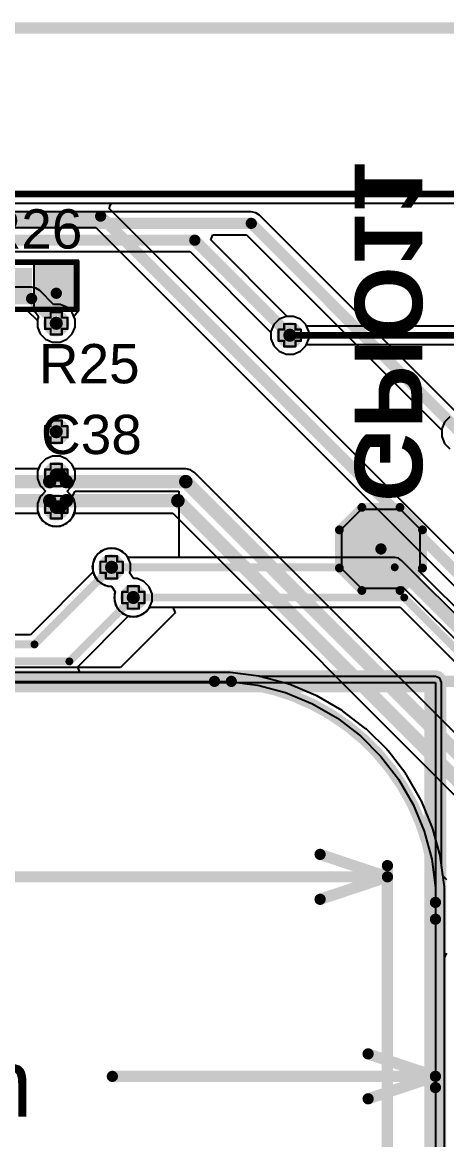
# Model space of a CAD drawing. Header units: inches. Extents: x -25 to 271, y -41 to 15.
# Drawn here: x 46.8 to 56.4, y -14.38 to 10.9 of the extents above; entities that cross this region are included whole.
import ezdxf

# ---------------------------------------------------------------- set-up
doc = ezdxf.new("R2010")
doc.units = ezdxf.units.IN
for name, color, linetype in [('Board_outline', 216, 'Continuous'), ('Bottom Layer', 5, 'Continuous'), ('Bottom Overlay', 54, 'Continuous'), ('Bottom Paste', 16, 'Continuous'), ('Bottom Solder', 6, 'Continuous'), ('Dimensions', 6, 'Continuous'), ('Drill Drawing', 1, 'Continuous'), ('Multi-Layer', 9, 'Continuous'), ('Top Glue Points', 56, 'Continuous'), ('Top Layer', 1, 'Continuous'), ('Top Overlay', 2, 'Continuous'), ('Top Paste', 8, 'Continuous'), ('Top Solder', 216, 'Continuous'), ('Via Holes', 16, 'Continuous')]:
    doc.layers.add(name, color=color, linetype=linetype)
doc.styles.add('Arial', font='', dxfattribs={"height": 0.2})
doc.styles.add('Arial_Bold', font='', dxfattribs={"height": 0.2})
doc.styles.get('Arial').set_extended_font_data('Arial')
doc.styles.get('Arial_Bold').set_extended_font_data('Arial', bold=True)

# ---------------------------------------------------------------- blocks, each defined once
blk = doc.blocks.new('RES_0603_123')
at = {"layer": 'Top Layer'}
for points in [[(-0.381, 0.4445), (-0.381, -0.4445), (-1.143, -0.4445), (-1.143, 0.4445)], [(1.143, 0.4445), (1.143, -0.4445), (0.381, -0.4445), (0.381, 0.4445)]]:
    blk.add_hatch(color=1, dxfattribs=at).paths.add_polyline_path(points)
at = {"layer": 'Top Paste'}
for points in [[(-0.381, 0.4445), (-0.381, -0.4445), (-1.143, -0.4445), (-1.143, 0.4445)], [(1.143, 0.4445), (1.143, -0.4445), (0.381, -0.4445), (0.381, 0.4445)]]:
    blk.add_hatch(color=8, dxfattribs=at).paths.add_polyline_path(points)
at = {"layer": 'Top Solder'}
for points in [[(-0.2794, 0.5461), (-0.2794, -0.5461), (-1.2446, -0.5461), (-1.2446, 0.5461)], [(1.2446, 0.5461), (1.2446, -0.5461), (0.2794, -0.5461), (0.2794, 0.5461)]]:
    blk.add_hatch(color=216, dxfattribs=at).paths.add_polyline_path(points)
at = {"layer": 'Top Overlay', "const_width": 0.127}
for points in [[(-1.2192, 0.5334), (-1.2192, -0.5334)], [(1.2192, 0.5334), (-1.2192, 0.5334)], [(1.2192, 0.5334), (1.2192, -0.5334)], [(1.2192, -0.5334), (-1.2192, -0.5334)]]:
    blk.add_lwpolyline(points, dxfattribs=at)
at = {"layer": 'Top Overlay', "const_width": 0.0635}
for points in [[(-1.25095, 0.5334, 1), (-1.18745, 0.5334, 1)], [(-1.25095, 0.5334, 1), (-1.18745, 0.5334, 1)], [(1.18745, 0.5334, 1), (1.25095, 0.5334, 1)], [(1.18745, 0.5334, 1), (1.25095, 0.5334, 1)], [(-1.25095, -0.5334, 1), (-1.18745, -0.5334, 1)], [(-1.25095, -0.5334, 1), (-1.18745, -0.5334, 1)], [(1.18745, -0.5334, 1), (1.25095, -0.5334, 1)], [(1.18745, -0.5334, 1), (1.25095, -0.5334, 1)]]:
    blk.add_lwpolyline(points, format="xyb", close=True, dxfattribs=at)
blk = doc.blocks.new('TEST_POINT_B_134')
at = {"layer": 'Bottom Layer'}
blk.add_hatch(color=5, dxfattribs=at).paths.add_polyline_path([(0.381, 0.762), (-0.381, 0.762), (-0.762, 0.381), (-0.762, -0.381), (-0.381, -0.762), (0.381, -0.762), (0.762, -0.381), (0.762, 0.381)])
at = {"layer": 'Bottom Paste'}
blk.add_hatch(color=16, dxfattribs=at).paths.add_polyline_path([(0.381, 0.762), (-0.381, 0.762), (-0.762, 0.381), (-0.762, -0.381), (-0.381, -0.762), (0.381, -0.762), (0.762, -0.381), (0.762, 0.381)])
at = {"layer": 'Bottom Solder'}
blk.add_hatch(color=6, dxfattribs=at).paths.add_polyline_path([(0.432, 0.864), (-0.432, 0.864), (-0.864, 0.432), (-0.864, -0.432), (-0.432, -0.864), (0.432, -0.864), (0.864, -0.432), (0.864, 0.432)])
at = {"layer": 'Bottom Overlay', "const_width": 0.2}
for points in [[(-0.432, 0.94), (-0.94, 0.432)], [(0.432, 0.94), (-0.432, 0.94)], [(0.94, 0.432), (0.432, 0.94)], [(-0.94, 0.432), (-0.94, -0.432)], [(0.94, 0.432), (0.94, -0.432)], [(-0.432, -0.94), (-0.94, -0.432)], [(0.94, -0.432), (0.432, -0.94)], [(0.432, -0.94), (-0.432, -0.94)]]:
    blk.add_lwpolyline(points, dxfattribs=at)
at = {"layer": 'Bottom Overlay', "const_width": 0.1}
for points in [[(-0.482, 0.94, 1), (-0.382, 0.94, 1)], [(-0.482, 0.94, 1), (-0.382, 0.94, 1)], [(0.382, 0.94, 1), (0.482, 0.94, 1)], [(0.382, 0.94, 1), (0.482, 0.94, 1)], [(-0.99, 0.432, 1), (-0.89, 0.432, 1)], [(-0.99, 0.432, 1), (-0.89, 0.432, 1)], [(0.89, 0.432, 1), (0.99, 0.432, 1)], [(0.89, 0.432, 1), (0.99, 0.432, 1)], [(-0.99, -0.432, 1), (-0.89, -0.432, 1)], [(-0.99, -0.432, 1), (-0.89, -0.432, 1)], [(0.89, -0.432, 1), (0.99, -0.432, 1)], [(0.89, -0.432, 1), (0.99, -0.432, 1)], [(-0.482, -0.94, 1), (-0.382, -0.94, 1)], [(-0.482, -0.94, 1), (-0.382, -0.94, 1)], [(0.382, -0.94, 1), (0.482, -0.94, 1)], [(0.382, -0.94, 1), (0.482, -0.94, 1)]]:
    blk.add_lwpolyline(points, format="xyb", close=True, dxfattribs=at)

msp = doc.modelspace()

# ---------------------------------------------------------------- hatches: boundary and pattern name
at = {"layer": 'Bottom Layer'}
h = msp.add_hatch(color=5, dxfattribs=at)
edge = h.paths.add_edge_path()
edge.add_arc((47.569, 4.089), 0.3, 0, 360)
h = msp.add_hatch(color=5, dxfattribs=at)
edge = h.paths.add_edge_path()
edge.add_arc((52.853, 3.819), 0.3, 0, 360)
h = msp.add_hatch(color=5, dxfattribs=at)
edge = h.paths.add_edge_path()
edge.add_arc((47.569, 1.636), 0.3, 0, 360)
h = msp.add_hatch(color=5, dxfattribs=at)
edge = h.paths.add_edge_path()
edge.add_arc((47.569, 0.656), 0.3, 0, 360)
h = msp.add_hatch(color=5, dxfattribs=at)
edge = h.paths.add_edge_path()
edge.add_arc((47.569, -0.071), 0.3, 0, 360)
h = msp.add_hatch(color=5, dxfattribs=at)
edge = h.paths.add_edge_path()
edge.add_arc((48.82, -1.431), 0.3, 0, 360)
h = msp.add_hatch(color=5, dxfattribs=at)
edge = h.paths.add_edge_path()
edge.add_arc((49.312, -2.113), 0.3, 0, 360)
at = {"layer": 'Top Glue Points'}
msp.add_hatch(color=56, dxfattribs=at).paths.add_polyline_path([(46.621, 5.341), (46.621, 4.541), (47.021, 4.541), (47.021, 5.341)])
at = {"layer": 'Top Layer'}
h = msp.add_hatch(color=1, dxfattribs=at)
edge = h.paths.add_edge_path()
edge.add_arc((47.569, 4.089), 0.3, 0, 360)
h = msp.add_hatch(color=1, dxfattribs=at)
edge = h.paths.add_edge_path()
edge.add_arc((52.853, 3.819), 0.3, 0, 360)
h = msp.add_hatch(color=1, dxfattribs=at)
edge = h.paths.add_edge_path()
edge.add_arc((47.569, 1.636), 0.3, 0, 360)
h = msp.add_hatch(color=1, dxfattribs=at)
edge = h.paths.add_edge_path()
edge.add_arc((47.569, 0.656), 0.3, 0, 360)
h = msp.add_hatch(color=1, dxfattribs=at)
edge = h.paths.add_edge_path()
edge.add_arc((47.569, -0.071), 0.3, 0, 360)
h = msp.add_hatch(color=1, dxfattribs=at)
edge = h.paths.add_edge_path()
edge.add_arc((48.82, -1.431), 0.3, 0, 360)
h = msp.add_hatch(color=1, dxfattribs=at)
edge = h.paths.add_edge_path()
edge.add_arc((49.312, -2.113), 0.3, 0, 360)
at = {"layer": 'Via Holes'}
h = msp.add_hatch(color=7, dxfattribs=at)
edge = h.paths.add_edge_path()
edge.add_arc((47.569, 4.089), 0.15, 0, 360)
h = msp.add_hatch(color=7, dxfattribs=at)
edge = h.paths.add_edge_path()
edge.add_arc((52.853, 3.819), 0.15, 0, 360)
h = msp.add_hatch(color=7, dxfattribs=at)
edge = h.paths.add_edge_path()
edge.add_arc((47.569, 1.636), 0.15, 0, 360)
h = msp.add_hatch(color=7, dxfattribs=at)
edge = h.paths.add_edge_path()
edge.add_arc((47.569, 0.656), 0.15, 0, 360)
h = msp.add_hatch(color=7, dxfattribs=at)
edge = h.paths.add_edge_path()
edge.add_arc((47.569, -0.071), 0.15, 0, 360)
h = msp.add_hatch(color=7, dxfattribs=at)
edge = h.paths.add_edge_path()
edge.add_arc((48.82, -1.431), 0.15, 0, 360)
h = msp.add_hatch(color=7, dxfattribs=at)
edge = h.paths.add_edge_path()
edge.add_arc((49.312, -2.113), 0.15, 0, 360)

# ---------------------------------------------------------------- linework, layer by layer
at = {"layer": 'Board_outline'}
for points, const_width in [([(-16.519, 7.011), (73.481, 7.011)], 0.152), ([(38.148, -4.011), (51.148, -4.011)], 0.254), ([(56.148, -22.019), (56.148, -9.011)], 0.254)]:
    msp.add_lwpolyline(points, dxfattribs=dict(at, const_width=const_width))
at = {"layer": 'Board_outline', "const_width": 0.127}
for points in [[(51.085, -4.011, 1), (51.212, -4.011, 1)], [(51.085, -4.011, 1), (51.212, -4.011, 1)], [(56.085, -9.011, 1), (56.212, -9.011, 1)], [(56.085, -9.011, 1), (56.212, -9.011, 1)]]:
    msp.add_lwpolyline(points, format="xyb", close=True, dxfattribs=at)
at = {"layer": 'Board_outline', "const_width": 0.254}
msp.add_lwpolyline([(51.148, -4.011, -0.414214), (56.148, -9.011)], format="xyb", dxfattribs=at)
at = {"layer": 'Bottom Layer'}
for p, q in [((14.393, 6.808), (73.481, 6.808)), ((51.982, 6.609), (28.217, 6.609)), ((52.081, 6.589), (51.982, 6.609)), ((52.165, 6.533), (52.081, 6.589)), ((56.657, 2.04), (52.165, 6.533)), ((51.064, 5.974), (51.112, 6.091)), ((51.112, 6.091), (51.874, 6.091)), ((51.874, 6.091), (56.291, 1.674)), ((52.792, 4.246), (51.064, 5.974)), ((28.947, 5.71), (50.595, 5.71)), ((50.595, 5.71), (52.426, 3.879)), ((47.011, 4.907), (43.256, 4.907)), ((47.11, 4.887), (47.011, 4.907)), ((47.194, 4.831), (47.11, 4.887)), ((47.508, 4.516), (47.194, 4.831)), ((44.228, 4.389), (46.904, 4.389)), ((46.904, 4.389), (47.142, 4.15)), ((47.654, 4.516), (47.508, 4.516)), ((47.811, 4.451), (47.654, 4.516)), ((47.931, 4.331), (47.811, 4.451)), ((47.996, 4.174), (47.931, 4.331)), ((47.142, 4.15), (47.142, 4.004)), ((47.996, 4.004), (47.996, 4.174)), ((52.938, 4.246), (52.792, 4.246)), ((53.094, 4.181), (52.938, 4.246)), ((53.215, 4.061), (53.094, 4.181)), ((53.28, 3.904), (53.215, 4.061)), ((47.142, 4.004), (47.207, 3.848)), ((47.207, 3.848), (47.327, 3.727)), ((47.811, 3.727), (47.931, 3.848)), ((47.931, 3.848), (47.996, 4.004)), ((52.426, 3.879), (52.426, 3.734)), ((53.28, 3.734), (53.28, 3.904)), ((47.327, 3.727), (47.484, 3.662)), ((47.484, 3.662), (47.654, 3.662)), ((47.654, 3.662), (47.811, 3.727)), ((52.426, 3.734), (52.491, 3.577)), ((52.491, 3.577), (52.611, 3.457)), ((53.094, 3.457), (53.215, 3.577)), ((53.215, 3.577), (53.28, 3.734)), ((52.611, 3.457), (52.768, 3.392)), ((52.768, 3.392), (52.938, 3.392)), ((52.938, 3.392), (53.094, 3.457)), ((56.291, 1.674), (56.291, 1.529)), ((56.291, 1.529), (56.356, 1.372)), ((56.356, 1.372), (56.476, 1.251)), ((47.327, 1.018), (47.207, 0.897)), ((47.484, 1.083), (47.327, 1.018)), ((47.654, 1.083), (47.484, 1.083)), ((47.811, 1.018), (47.654, 1.083)), ((47.931, 0.897), (47.811, 1.018)), ((47.207, 0.897), (47.142, 0.741)), ((47.974, 0.793), (47.931, 0.897)), ((50.499, 0.793), (47.974, 0.793)), ((50.608, 0.771), (50.499, 0.793)), ((50.499, 0.793), (50.499, 0.793)), ((50.701, 0.709), (50.608, 0.771)), ((47.142, 0.741), (47.142, 0.571)), ((47.142, 0.571), (47.207, 0.414)), ((59.279, -7.869), (50.701, 0.709)), ((47.207, 0.414), (47.246, 0.375)), ((47.246, 0.375), (47.326, 0.292)), ((47.326, 0.292), (47.246, 0.209)), ((47.207, 0.17), (47.142, 0.014)), ((47.142, 0.014), (47.142, -0.156)), ((47.246, 0.209), (47.207, 0.17)), ((47.142, -0.156), (47.207, -0.313)), ((47.931, -0.313), (47.974, -0.209)), ((47.974, -0.209), (50.203, -0.209)), ((50.203, -0.209), (58.78, -8.787)), ((54.471, -0.127), (54.026, -0.571)), ((55.36, -0.127), (54.471, -0.127)), ((55.804, -0.571), (55.36, -0.127)), ((47.207, -0.313), (47.327, -0.433)), ((47.327, -0.433), (47.484, -0.498)), ((47.484, -0.498), (47.654, -0.498)), ((47.654, -0.498), (47.811, -0.433)), ((47.811, -0.433), (47.931, -0.313)), ((54.026, -0.571), (54.026, -1.46)), ((55.804, -1.46), (55.804, -0.571)), ((48.735, -1.004), (48.578, -1.069)), ((48.905, -1.004), (48.735, -1.004)), ((49.062, -1.069), (48.905, -1.004)), ((48.458, -1.189), (48.393, -1.346)), ((48.578, -1.069), (48.458, -1.189)), ((49.182, -1.189), (49.062, -1.069)), ((49.247, -1.346), (49.182, -1.189)), ((48.393, -1.346), (48.393, -1.516)), ((48.393, -1.516), (48.402, -1.537)), ((49.229, -1.559), (49.247, -1.516)), ((49.247, -1.516), (49.247, -1.346)), ((54.026, -1.46), (54.471, -1.905)), ((55.765, -1.5), (55.804, -1.46)), ((58.629, -4.364), (55.765, -1.5)), ((48.402, -1.537), (46.984, -2.955)), ((49.313, -1.686), (49.229, -1.559)), ((49.396, -1.686), (49.313, -1.686)), ((49.553, -1.751), (49.396, -1.686)), ((49.674, -1.872), (49.553, -1.751)), ((49.739, -2.028), (49.674, -1.872)), ((54.471, -1.905), (55.36, -1.905)), ((55.36, -1.905), (55.399, -1.866)), ((55.399, -1.866), (58.339, -4.806)), ((49.674, -2.355), (49.739, -2.198)), ((49.739, -2.198), (49.739, -2.028)), ((49.396, -2.54), (49.553, -2.475)), ((49.553, -2.475), (49.674, -2.355)), ((48.056, -3.68), (49.205, -2.531)), ((49.205, -2.531), (49.227, -2.54)), ((49.227, -2.54), (49.396, -2.54)), ((46.984, -2.955), (43.611, -2.955)), ((48.105, -3.807), (48.056, -3.68)), ((51.476, -3.807), (48.105, -3.807)), ((51.489, -3.81), (51.476, -3.807)), ((51.502, -3.809), (51.489, -3.81)), ((52.152, -3.895), (51.502, -3.809)), ((52.165, -3.899), (52.152, -3.895)), ((52.178, -3.9), (52.165, -3.899)), ((52.812, -4.07), (52.178, -3.9)), ((52.824, -4.075), (52.812, -4.07)), ((52.837, -4.078), (52.824, -4.075)), ((53.442, -4.329), (52.837, -4.078)), ((53.454, -4.336), (53.442, -4.329)), ((53.466, -4.341), (53.454, -4.336)), ((54.034, -4.668), (53.466, -4.341)), ((54.044, -4.677), (54.034, -4.668)), ((54.056, -4.683), (54.044, -4.677)), ((54.576, -5.082), (54.056, -4.683)), ((54.585, -5.092), (54.576, -5.082)), ((54.596, -5.1), (54.585, -5.092)), ((55.06, -5.563), (54.596, -5.1)), ((55.067, -5.574), (55.06, -5.563)), ((55.077, -5.583), (55.067, -5.574)), ((55.476, -6.103), (55.077, -5.583)), ((55.482, -6.115), (55.476, -6.103)), ((55.491, -6.126), (55.482, -6.115)), ((55.819, -6.693), (55.491, -6.126)), ((55.823, -6.706), (55.819, -6.693)), ((55.831, -6.717), (55.823, -6.706)), ((56.081, -7.323), (55.831, -6.717)), ((56.084, -7.336), (56.081, -7.323)), ((56.09, -7.348), (56.084, -7.336)), ((56.26, -7.981), (56.09, -7.348)), ((56.26, -7.994), (56.26, -7.981)), ((56.265, -8.007), (56.26, -7.994)), ((56.35, -8.657), (56.265, -8.007)), ((56.349, -8.67), (56.35, -8.657)), ((56.352, -8.684), (56.349, -8.67)), ((56.352, -9.011), (56.352, -8.684)), ((56.352, -22.019), (56.352, -9.011))]:
    msp.add_line(p, q, dxfattribs=at)
for points, const_width in [([(28.217, 6.35), (51.982, 6.35)], 0.254), ([(51.982, 6.35), (56.718, 1.613)], 0.254), ([(28.839, 5.969), (50.702, 5.969)], 0.254), ([(50.702, 5.969), (52.853, 3.819)], 0.254), ([(43.256, 4.648), (47.011, 4.648)], 0.254), ([(47.011, 4.648), (47.569, 4.089)], 0.254), ([(47.569, 0.656), (47.649, 0.656)], 0.305), ([(47.649, 0.656), (47.797, 0.508)], 0.305), ([(47.797, 0.508), (50.499, 0.508)], 0.305), ([(50.499, 0.508), (59.161, -8.153)], 0.305), ([(47.569, -0.071), (47.649, -0.071)], 0.305), ([(47.649, -0.071), (47.797, 0.076)], 0.305), ([(47.797, 0.076), (50.321, 0.076)], 0.305), ([(50.321, 0.076), (58.982, -8.585)], 0.305), ([(54.915, -1.016), (58.522, -4.623)], 0.254), ([(47.075, -3.175), (48.82, -1.431)], 0.178), ([(47.865, -3.56), (49.312, -2.113)], 0.178), ([(31.886, -3.175), (47.075, -3.175)], 0.178), ([(32.449, -3.56), (47.865, -3.56)], 0.178)]:
    msp.add_lwpolyline(points, dxfattribs=dict(at, const_width=const_width))
for points, const_width in [([(51.918, 6.35, 1), (52.045, 6.35, 1)], 0.127), ([(51.918, 6.35, 1), (52.045, 6.35, 1)], 0.127), ([(50.639, 5.969, 1), (50.766, 5.969, 1)], 0.127), ([(50.639, 5.969, 1), (50.766, 5.969, 1)], 0.127), ([(46.947, 4.648, 1), (47.074, 4.648, 1)], 0.127), ([(46.947, 4.648, 1), (47.074, 4.648, 1)], 0.127), ([(47.506, 4.089, 1), (47.633, 4.089, 1)], 0.127), ([(52.789, 3.819, 1), (52.916, 3.819, 1)], 0.127), ([(47.493, 0.656, 1), (47.645, 0.656, 1)], 0.152), ([(47.573, 0.656, 1), (47.725, 0.656, 1)], 0.152), ([(47.573, 0.656, 1), (47.725, 0.656, 1)], 0.152), ([(47.72, 0.508, 1), (47.873, 0.508, 1)], 0.152), ([(47.72, 0.508, 1), (47.873, 0.508, 1)], 0.152), ([(50.423, 0.508, 1), (50.576, 0.508, 1)], 0.152), ([(50.423, 0.508, 1), (50.576, 0.508, 1)], 0.152), ([(47.493, -0.071, 1), (47.645, -0.071, 1)], 0.152), ([(47.573, -0.071, 1), (47.725, -0.071, 1)], 0.152), ([(47.573, -0.071, 1), (47.725, -0.071, 1)], 0.152), ([(47.72, 0.076, 1), (47.873, 0.076, 1)], 0.152), ([(47.72, 0.076, 1), (47.873, 0.076, 1)], 0.152), ([(50.244, 0.076, 1), (50.397, 0.076, 1)], 0.152), ([(50.244, 0.076, 1), (50.397, 0.076, 1)], 0.152), ([(54.852, -1.016, 1), (54.979, -1.016, 1)], 0.127), ([(48.775, -1.431, 1), (48.864, -1.431, 1)], 0.0889), ([(49.267, -2.113, 1), (49.356, -2.113, 1)], 0.0889), ([(47.031, -3.175, 1), (47.12, -3.175, 1)], 0.0889), ([(47.031, -3.175, 1), (47.12, -3.175, 1)], 0.0889), ([(47.821, -3.56, 1), (47.91, -3.56, 1)], 0.0889), ([(47.821, -3.56, 1), (47.91, -3.56, 1)], 0.0889)]:
    msp.add_lwpolyline(points, format="xyb", close=True, dxfattribs=dict(at, const_width=const_width))
at = {"layer": 'Dimensions'}
for points, const_width in [([(35.337, 10.77), (74.92, 10.77)], 0.254), ([(33.148, -4.011), (56.148, -4.011)], 0.5), ([(56.148, -26.989), (56.148, -4.039)], 0.5), ([(38.529, -4.011), (61.468, -4.011)], 0.254), ([(51.529, -4.011), (59.426, -4.011)], 0.254), ([(53.538, -7.925), (55.062, -8.433)], 0.254), ([(55.062, -17.465), (55.062, -8.179)], 0.254), ([(45.917, -8.433), (55.062, -8.433)], 0.254), ([(53.538, -8.941), (55.062, -8.433)], 0.254), ([(56.148, -13.2), (56.148, -9.392)], 0.254), ([(54.624, -12.438), (56.148, -12.946)], 0.254), ([(48.838, -12.946), (56.148, -12.946)], 0.254), ([(54.624, -13.454), (56.148, -12.946)], 0.254)]:
    msp.add_lwpolyline(points, dxfattribs=dict(at, const_width=const_width))
for points, const_width in [([(56.023, -4.011, 1), (56.273, -4.011, 1)], 0.25), ([(56.023, -4.039, 1), (56.273, -4.039, 1)], 0.25), ([(51.466, -4.011, 1), (51.593, -4.011, 1)], 0.127), ([(53.475, -7.925, 1), (53.602, -7.925, 1)], 0.127), ([(54.999, -8.179, 1), (55.126, -8.179, 1)], 0.127), ([(54.999, -8.433, 1), (55.126, -8.433, 1)], 0.127), ([(54.999, -8.433, 1), (55.126, -8.433, 1)], 0.127), ([(54.999, -8.433, 1), (55.126, -8.433, 1)], 0.127), ([(53.475, -8.941, 1), (53.602, -8.941, 1)], 0.127), ([(56.085, -9.392, 1), (56.212, -9.392, 1)], 0.127), ([(54.561, -12.438, 1), (54.688, -12.438, 1)], 0.127), ([(48.774, -12.946, 1), (48.901, -12.946, 1)], 0.127), ([(56.085, -12.946, 1), (56.212, -12.946, 1)], 0.127), ([(56.085, -12.946, 1), (56.212, -12.946, 1)], 0.127), ([(56.085, -12.946, 1), (56.212, -12.946, 1)], 0.127), ([(56.085, -13.2, 1), (56.212, -13.2, 1)], 0.127), ([(54.561, -13.454, 1), (54.688, -13.454, 1)], 0.127)]:
    msp.add_lwpolyline(points, format="xyb", close=True, dxfattribs=dict(at, const_width=const_width))
at = {"layer": 'Drill Drawing', "const_width": 0.0508}
for points in [[(47.442, 4.216), (47.442, 4.343)], [(47.442, 4.343), (47.696, 4.343)], [(47.696, 4.216), (47.696, 4.343)], [(47.315, 3.962), (47.315, 4.216)], [(47.315, 4.216), (47.442, 4.216)], [(47.696, 4.216), (47.823, 4.216)], [(47.823, 3.962), (47.823, 4.216)], [(52.726, 3.946), (52.726, 4.073)], [(52.726, 4.073), (52.98, 4.073)], [(52.98, 3.946), (52.98, 4.073)], [(47.315, 3.962), (47.442, 3.962)], [(47.442, 3.835), (47.442, 3.962)], [(47.442, 3.835), (47.696, 3.835)], [(47.696, 3.962), (47.823, 3.962)], [(47.696, 3.835), (47.696, 3.962)], [(52.599, 3.692), (52.599, 3.946)], [(52.599, 3.946), (52.726, 3.946)], [(52.98, 3.946), (53.107, 3.946)], [(53.107, 3.692), (53.107, 3.946)], [(52.599, 3.692), (52.726, 3.692)], [(52.726, 3.565), (52.726, 3.692)], [(52.726, 3.565), (52.98, 3.565)], [(52.98, 3.692), (53.107, 3.692)], [(52.98, 3.565), (52.98, 3.692)], [(47.315, 1.509), (47.315, 1.763)], [(47.315, 1.763), (47.442, 1.763)], [(47.442, 1.763), (47.442, 1.89)], [(47.442, 1.89), (47.696, 1.89)], [(47.696, 1.763), (47.696, 1.89)], [(47.696, 1.763), (47.823, 1.763)], [(47.823, 1.509), (47.823, 1.763)], [(47.315, 1.509), (47.442, 1.509)], [(47.442, 1.382), (47.442, 1.509)], [(47.696, 1.509), (47.823, 1.509)], [(47.696, 1.382), (47.696, 1.509)], [(47.442, 1.382), (47.696, 1.382)], [(47.315, 0.529), (47.315, 0.783)], [(47.315, 0.783), (47.442, 0.783)], [(47.442, 0.783), (47.442, 0.91)], [(47.442, 0.91), (47.696, 0.91)], [(47.696, 0.783), (47.696, 0.91)], [(47.696, 0.783), (47.823, 0.783)], [(47.823, 0.529), (47.823, 0.783)], [(47.315, 0.529), (47.442, 0.529)], [(47.442, 0.402), (47.442, 0.529)], [(47.696, 0.529), (47.823, 0.529)], [(47.696, 0.402), (47.696, 0.529)], [(47.442, 0.402), (47.696, 0.402)], [(47.315, -0.198), (47.315, 0.056)], [(47.315, 0.056), (47.442, 0.056)], [(47.442, 0.056), (47.442, 0.183)], [(47.442, 0.183), (47.696, 0.183)], [(47.696, 0.056), (47.696, 0.183)], [(47.696, 0.056), (47.823, 0.056)], [(47.823, -0.198), (47.823, 0.056)], [(47.315, -0.198), (47.442, -0.198)], [(47.442, -0.325), (47.442, -0.198)], [(47.696, -0.198), (47.823, -0.198)], [(47.696, -0.325), (47.696, -0.198)], [(47.442, -0.325), (47.696, -0.325)], [(48.693, -1.304), (48.693, -1.177)], [(48.693, -1.177), (48.947, -1.177)], [(48.947, -1.304), (48.947, -1.177)], [(48.566, -1.558), (48.566, -1.304)], [(48.566, -1.304), (48.693, -1.304)], [(48.947, -1.304), (49.074, -1.304)], [(49.074, -1.558), (49.074, -1.304)], [(48.566, -1.558), (48.693, -1.558)], [(48.693, -1.685), (48.693, -1.558)], [(48.693, -1.685), (48.947, -1.685)], [(48.947, -1.558), (49.074, -1.558)], [(48.947, -1.685), (48.947, -1.558)], [(49.058, -2.24), (49.058, -1.986)], [(49.058, -1.986), (49.185, -1.986)], [(49.185, -1.986), (49.185, -1.859)], [(49.185, -1.859), (49.439, -1.859)], [(49.439, -1.986), (49.439, -1.859)], [(49.439, -1.986), (49.566, -1.986)], [(49.566, -2.24), (49.566, -1.986)], [(49.058, -2.24), (49.185, -2.24)], [(49.185, -2.367), (49.185, -2.24)], [(49.439, -2.24), (49.566, -2.24)], [(49.439, -2.367), (49.439, -2.24)], [(49.185, -2.367), (49.439, -2.367)]]:
    msp.add_lwpolyline(points, dxfattribs=at)
at = {"layer": 'Drill Drawing', "const_width": 0.0254}
for points in [[(47.429, 4.343, 1), (47.455, 4.343, 1)], [(47.429, 4.343, 1), (47.455, 4.343, 1)], [(47.683, 4.343, 1), (47.709, 4.343, 1)], [(47.683, 4.343, 1), (47.709, 4.343, 1)], [(47.302, 4.216, 1), (47.328, 4.216, 1)], [(47.302, 4.216, 1), (47.328, 4.216, 1)], [(47.429, 4.216, 1), (47.455, 4.216, 1)], [(47.429, 4.216, 1), (47.455, 4.216, 1)], [(47.683, 4.216, 1), (47.709, 4.216, 1)], [(47.683, 4.216, 1), (47.709, 4.216, 1)], [(47.81, 4.216, 1), (47.836, 4.216, 1)], [(47.81, 4.216, 1), (47.836, 4.216, 1)], [(52.713, 4.073, 1), (52.738, 4.073, 1)], [(52.713, 4.073, 1), (52.738, 4.073, 1)], [(52.967, 4.073, 1), (52.992, 4.073, 1)], [(52.967, 4.073, 1), (52.992, 4.073, 1)], [(47.302, 3.962, 1), (47.328, 3.962, 1)], [(47.302, 3.962, 1), (47.328, 3.962, 1)], [(47.429, 3.962, 1), (47.455, 3.962, 1)], [(47.429, 3.962, 1), (47.455, 3.962, 1)], [(47.429, 3.835, 1), (47.455, 3.835, 1)], [(47.429, 3.835, 1), (47.455, 3.835, 1)], [(47.683, 3.962, 1), (47.709, 3.962, 1)], [(47.683, 3.962, 1), (47.709, 3.962, 1)], [(47.683, 3.835, 1), (47.709, 3.835, 1)], [(47.683, 3.835, 1), (47.709, 3.835, 1)], [(47.81, 3.962, 1), (47.836, 3.962, 1)], [(47.81, 3.962, 1), (47.836, 3.962, 1)], [(52.586, 3.946, 1), (52.611, 3.946, 1)], [(52.586, 3.946, 1), (52.611, 3.946, 1)], [(52.713, 3.946, 1), (52.738, 3.946, 1)], [(52.713, 3.946, 1), (52.738, 3.946, 1)], [(52.967, 3.946, 1), (52.992, 3.946, 1)], [(52.967, 3.946, 1), (52.992, 3.946, 1)], [(53.094, 3.946, 1), (53.119, 3.946, 1)], [(53.094, 3.946, 1), (53.119, 3.946, 1)], [(52.586, 3.692, 1), (52.611, 3.692, 1)], [(52.586, 3.692, 1), (52.611, 3.692, 1)], [(52.713, 3.692, 1), (52.738, 3.692, 1)], [(52.713, 3.692, 1), (52.738, 3.692, 1)], [(52.713, 3.565, 1), (52.738, 3.565, 1)], [(52.713, 3.565, 1), (52.738, 3.565, 1)], [(52.967, 3.692, 1), (52.992, 3.692, 1)], [(52.967, 3.692, 1), (52.992, 3.692, 1)], [(52.967, 3.565, 1), (52.992, 3.565, 1)], [(52.967, 3.565, 1), (52.992, 3.565, 1)], [(53.094, 3.692, 1), (53.119, 3.692, 1)], [(53.094, 3.692, 1), (53.119, 3.692, 1)], [(47.302, 1.763, 1), (47.328, 1.763, 1)], [(47.302, 1.763, 1), (47.328, 1.763, 1)], [(47.429, 1.89, 1), (47.455, 1.89, 1)], [(47.429, 1.89, 1), (47.455, 1.89, 1)], [(47.429, 1.763, 1), (47.455, 1.763, 1)], [(47.429, 1.763, 1), (47.455, 1.763, 1)], [(47.683, 1.89, 1), (47.709, 1.89, 1)], [(47.683, 1.89, 1), (47.709, 1.89, 1)], [(47.683, 1.763, 1), (47.709, 1.763, 1)], [(47.683, 1.763, 1), (47.709, 1.763, 1)], [(47.81, 1.763, 1), (47.836, 1.763, 1)], [(47.81, 1.763, 1), (47.836, 1.763, 1)], [(47.302, 1.509, 1), (47.328, 1.509, 1)], [(47.302, 1.509, 1), (47.328, 1.509, 1)], [(47.429, 1.509, 1), (47.455, 1.509, 1)], [(47.429, 1.509, 1), (47.455, 1.509, 1)], [(47.683, 1.509, 1), (47.709, 1.509, 1)], [(47.683, 1.509, 1), (47.709, 1.509, 1)], [(47.81, 1.509, 1), (47.836, 1.509, 1)], [(47.81, 1.509, 1), (47.836, 1.509, 1)], [(47.429, 1.382, 1), (47.455, 1.382, 1)], [(47.429, 1.382, 1), (47.455, 1.382, 1)], [(47.683, 1.382, 1), (47.709, 1.382, 1)], [(47.683, 1.382, 1), (47.709, 1.382, 1)], [(47.302, 0.783, 1), (47.328, 0.783, 1)], [(47.302, 0.783, 1), (47.328, 0.783, 1)], [(47.429, 0.91, 1), (47.455, 0.91, 1)], [(47.429, 0.91, 1), (47.455, 0.91, 1)], [(47.429, 0.783, 1), (47.455, 0.783, 1)], [(47.429, 0.783, 1), (47.455, 0.783, 1)], [(47.683, 0.91, 1), (47.709, 0.91, 1)], [(47.683, 0.91, 1), (47.709, 0.91, 1)], [(47.683, 0.783, 1), (47.709, 0.783, 1)], [(47.683, 0.783, 1), (47.709, 0.783, 1)], [(47.81, 0.783, 1), (47.836, 0.783, 1)], [(47.81, 0.783, 1), (47.836, 0.783, 1)], [(47.302, 0.529, 1), (47.328, 0.529, 1)], [(47.302, 0.529, 1), (47.328, 0.529, 1)], [(47.429, 0.529, 1), (47.455, 0.529, 1)], [(47.429, 0.529, 1), (47.455, 0.529, 1)], [(47.683, 0.529, 1), (47.709, 0.529, 1)], [(47.683, 0.529, 1), (47.709, 0.529, 1)], [(47.81, 0.529, 1), (47.836, 0.529, 1)], [(47.81, 0.529, 1), (47.836, 0.529, 1)], [(47.429, 0.402, 1), (47.455, 0.402, 1)], [(47.429, 0.402, 1), (47.455, 0.402, 1)], [(47.683, 0.402, 1), (47.709, 0.402, 1)], [(47.683, 0.402, 1), (47.709, 0.402, 1)], [(47.302, 0.056, 1), (47.328, 0.056, 1)], [(47.302, 0.056, 1), (47.328, 0.056, 1)], [(47.429, 0.183, 1), (47.455, 0.183, 1)], [(47.429, 0.183, 1), (47.455, 0.183, 1)], [(47.429, 0.056, 1), (47.455, 0.056, 1)], [(47.429, 0.056, 1), (47.455, 0.056, 1)], [(47.683, 0.183, 1), (47.709, 0.183, 1)], [(47.683, 0.183, 1), (47.709, 0.183, 1)], [(47.683, 0.056, 1), (47.709, 0.056, 1)], [(47.683, 0.056, 1), (47.709, 0.056, 1)], [(47.81, 0.056, 1), (47.836, 0.056, 1)], [(47.81, 0.056, 1), (47.836, 0.056, 1)], [(47.302, -0.198, 1), (47.328, -0.198, 1)], [(47.302, -0.198, 1), (47.328, -0.198, 1)], [(47.429, -0.198, 1), (47.455, -0.198, 1)], [(47.429, -0.198, 1), (47.455, -0.198, 1)], [(47.683, -0.198, 1), (47.709, -0.198, 1)], [(47.683, -0.198, 1), (47.709, -0.198, 1)], [(47.81, -0.198, 1), (47.836, -0.198, 1)], [(47.81, -0.198, 1), (47.836, -0.198, 1)], [(47.429, -0.325, 1), (47.455, -0.325, 1)], [(47.429, -0.325, 1), (47.455, -0.325, 1)], [(47.683, -0.325, 1), (47.709, -0.325, 1)], [(47.683, -0.325, 1), (47.709, -0.325, 1)], [(48.68, -1.177, 1), (48.705, -1.177, 1)], [(48.68, -1.177, 1), (48.705, -1.177, 1)], [(48.934, -1.177, 1), (48.959, -1.177, 1)], [(48.934, -1.177, 1), (48.959, -1.177, 1)], [(48.553, -1.304, 1), (48.578, -1.304, 1)], [(48.553, -1.304, 1), (48.578, -1.304, 1)], [(48.68, -1.304, 1), (48.705, -1.304, 1)], [(48.68, -1.304, 1), (48.705, -1.304, 1)], [(48.934, -1.304, 1), (48.959, -1.304, 1)], [(48.934, -1.304, 1), (48.959, -1.304, 1)], [(49.061, -1.304, 1), (49.086, -1.304, 1)], [(49.061, -1.304, 1), (49.086, -1.304, 1)], [(48.553, -1.558, 1), (48.578, -1.558, 1)], [(48.553, -1.558, 1), (48.578, -1.558, 1)], [(48.68, -1.558, 1), (48.705, -1.558, 1)], [(48.68, -1.558, 1), (48.705, -1.558, 1)], [(48.68, -1.685, 1), (48.705, -1.685, 1)], [(48.68, -1.685, 1), (48.705, -1.685, 1)], [(48.934, -1.558, 1), (48.959, -1.558, 1)], [(48.934, -1.558, 1), (48.959, -1.558, 1)], [(48.934, -1.685, 1), (48.959, -1.685, 1)], [(48.934, -1.685, 1), (48.959, -1.685, 1)], [(49.061, -1.558, 1), (49.086, -1.558, 1)], [(49.061, -1.558, 1), (49.086, -1.558, 1)], [(49.045, -1.986, 1), (49.07, -1.986, 1)], [(49.045, -1.986, 1), (49.07, -1.986, 1)], [(49.172, -1.859, 1), (49.197, -1.859, 1)], [(49.172, -1.859, 1), (49.197, -1.859, 1)], [(49.172, -1.986, 1), (49.197, -1.986, 1)], [(49.172, -1.986, 1), (49.197, -1.986, 1)], [(49.426, -1.859, 1), (49.451, -1.859, 1)], [(49.426, -1.859, 1), (49.451, -1.859, 1)], [(49.426, -1.986, 1), (49.451, -1.986, 1)], [(49.426, -1.986, 1), (49.451, -1.986, 1)], [(49.553, -1.986, 1), (49.578, -1.986, 1)], [(49.553, -1.986, 1), (49.578, -1.986, 1)], [(49.045, -2.24, 1), (49.07, -2.24, 1)], [(49.045, -2.24, 1), (49.07, -2.24, 1)], [(49.172, -2.24, 1), (49.197, -2.24, 1)], [(49.172, -2.24, 1), (49.197, -2.24, 1)], [(49.426, -2.24, 1), (49.451, -2.24, 1)], [(49.426, -2.24, 1), (49.451, -2.24, 1)], [(49.553, -2.24, 1), (49.578, -2.24, 1)], [(49.553, -2.24, 1), (49.578, -2.24, 1)], [(49.172, -2.367, 1), (49.197, -2.367, 1)], [(49.172, -2.367, 1), (49.197, -2.367, 1)], [(49.426, -2.367, 1), (49.451, -2.367, 1)], [(49.426, -2.367, 1), (49.451, -2.367, 1)]]:
    msp.add_lwpolyline(points, format="xyb", close=True, dxfattribs=at)
at = {"layer": 'Multi-Layer'}
for p, q in [((38.148, -4.011), (51.148, -4.011)), ((51.148, -4.011), (51.476, -4.011)), ((51.476, -4.011), (52.126, -4.097)), ((52.126, -4.097), (52.759, -4.266)), ((52.759, -4.266), (53.364, -4.517)), ((53.364, -4.517), (53.932, -4.845)), ((53.932, -4.845), (54.452, -5.244)), ((54.452, -5.244), (54.915, -5.708)), ((54.915, -5.708), (55.314, -6.227)), ((55.314, -6.227), (55.642, -6.795)), ((55.642, -6.795), (55.893, -7.401)), ((55.893, -7.401), (56.063, -8.034)), ((56.063, -8.034), (56.148, -8.684)), ((56.148, -8.684), (56.148, -9.011)), ((56.148, -9.011), (56.148, -9.011)), ((56.148, -9.011), (56.148, -22.019))]:
    msp.add_line(p, q, dxfattribs=at)
at = {"layer": 'Top Layer'}
for p, q in [((48.77, 6.681), (48.781, 6.743)), ((62.578, -7.127), (48.77, 6.681)), ((48.781, 6.743), (48.817, 6.808)), ((48.817, 6.808), (62.026, 6.808)), ((45.338, 6.254), (48.465, 6.254)), ((48.465, 6.254), (62.212, -7.494)), ((48.077, 5.509), (47.061, 5.509)), ((47.061, 5.509), (47.061, 4.366)), ((48.077, 4.366), (48.077, 5.509)), ((47.061, 4.366), (47.084, 4.366)), ((47.084, 4.366), (47.169, 4.239)), ((47.969, 4.239), (48.054, 4.366)), ((48.054, 4.366), (48.077, 4.366)), ((47.169, 4.239), (47.142, 4.174)), ((47.142, 4.174), (47.142, 4.004)), ((47.996, 4.174), (47.969, 4.239)), ((47.996, 4.004), (47.996, 4.174)), ((52.491, 4.061), (52.426, 3.904)), ((52.611, 4.181), (52.491, 4.061)), ((52.768, 4.246), (52.611, 4.181)), ((52.938, 4.246), (52.768, 4.246)), ((53.094, 4.181), (52.938, 4.246)), ((53.215, 4.061), (53.094, 4.181)), ((53.229, 4.026), (53.215, 4.061)), ((47.142, 4.004), (47.207, 3.848)), ((47.207, 3.848), (47.327, 3.727)), ((47.811, 3.727), (47.931, 3.848)), ((47.931, 3.848), (47.996, 4.004)), ((52.426, 3.904), (52.426, 3.734)), ((65.599, 4.026), (53.229, 4.026)), ((47.327, 3.727), (47.484, 3.662)), ((47.484, 3.662), (47.654, 3.662)), ((47.654, 3.662), (47.811, 3.727)), ((52.426, 3.734), (52.491, 3.577)), ((52.491, 3.577), (52.611, 3.457)), ((53.094, 3.457), (53.215, 3.577)), ((53.215, 3.577), (53.229, 3.612)), ((53.229, 3.612), (65.514, 3.612)), ((52.611, 3.457), (52.768, 3.392)), ((52.768, 3.392), (52.938, 3.392)), ((52.938, 3.392), (53.094, 3.457)), ((56.356, 1.855), (56.291, 1.698)), ((56.476, 1.975), (56.356, 1.855)), ((56.291, 1.698), (56.291, 1.529)), ((56.291, 1.529), (56.356, 1.372)), ((56.356, 1.372), (56.476, 1.251)), ((47.327, 1.018), (47.207, 0.897)), ((47.484, 1.083), (47.327, 1.018)), ((47.654, 1.083), (47.484, 1.083)), ((47.811, 1.018), (47.654, 1.083)), ((47.931, 0.897), (47.811, 1.018)), ((47.164, 0.793), (43.223, 0.793)), ((47.207, 0.897), (47.164, 0.793)), ((47.996, 0.741), (47.931, 0.897)), ((47.931, 0.414), (47.996, 0.571)), ((47.996, 0.571), (47.996, 0.741)), ((47.812, 0.292), (47.892, 0.375)), ((47.892, 0.209), (47.812, 0.292)), ((47.892, 0.375), (47.931, 0.414)), ((47.926, 0.163), (47.994, 0.29)), ((47.994, 0.29), (50.343, 0.29)), ((50.343, 0.29), (50.343, -1.211)), ((47.931, 0.17), (47.892, 0.209)), ((47.971, 0.095), (47.926, 0.163)), ((47.996, 0.014), (47.931, 0.17)), ((48.004, -0.071), (47.971, 0.095)), ((47.996, -0.156), (47.996, 0.014)), ((42.926, -0.209), (47.164, -0.209)), ((42.926, -0.209), (47.161, -0.209)), ((47.161, -0.209), (47.167, -0.238)), ((47.164, -0.209), (47.207, -0.313)), ((47.167, -0.238), (47.261, -0.379)), ((47.877, -0.379), (47.971, -0.238)), ((47.931, -0.313), (47.996, -0.156)), ((47.971, -0.238), (48.004, -0.071)), ((47.207, -0.313), (47.327, -0.433)), ((47.261, -0.379), (47.403, -0.474)), ((47.327, -0.433), (47.484, -0.498)), ((47.403, -0.474), (47.569, -0.507)), ((47.484, -0.498), (47.654, -0.498)), ((47.569, -0.507), (47.736, -0.474)), ((47.654, -0.498), (47.811, -0.433)), ((47.736, -0.474), (47.877, -0.379)), ((47.811, -0.433), (47.931, -0.313)), ((48.735, -1.004), (48.578, -1.069)), ((48.82, -0.995), (48.653, -1.028)), ((48.905, -1.004), (48.735, -1.004)), ((48.986, -1.028), (48.82, -0.995)), ((49.062, -1.069), (48.905, -1.004)), ((48.458, -1.189), (48.393, -1.346)), ((48.512, -1.123), (48.418, -1.264)), ((48.578, -1.069), (48.458, -1.189)), ((48.653, -1.028), (48.512, -1.123)), ((49.128, -1.123), (48.986, -1.028)), ((49.182, -1.189), (49.062, -1.069)), ((49.186, -1.211), (49.128, -1.123)), ((49.191, -1.211), (49.182, -1.189)), ((50.343, -1.211), (49.186, -1.211)), ((55.227, -1.211), (49.191, -1.211)), ((55.311, -1.227), (55.227, -1.211)), ((55.383, -1.275), (55.311, -1.227)), ((48.418, -1.264), (48.384, -1.431)), ((48.384, -1.431), (48.418, -1.597)), ((48.393, -1.346), (48.393, -1.516)), ((48.393, -1.516), (48.458, -1.673)), ((61.931, -7.823), (55.383, -1.275)), ((48.418, -1.597), (48.512, -1.738)), ((48.458, -1.673), (48.578, -1.793)), ((48.512, -1.738), (48.653, -1.833)), ((48.578, -1.793), (48.735, -1.858)), ((48.653, -1.833), (48.82, -1.866)), ((48.735, -1.858), (48.818, -1.858)), ((48.818, -1.858), (48.903, -1.985)), ((48.82, -1.866), (48.823, -1.865)), ((48.823, -1.865), (48.903, -1.979)), ((48.903, -1.979), (48.876, -2.113)), ((48.903, -1.985), (48.885, -2.028)), ((48.876, -2.113), (48.909, -2.28)), ((48.885, -2.028), (48.885, -2.198)), ((48.885, -2.198), (48.95, -2.355)), ((48.909, -2.28), (49.004, -2.421)), ((48.95, -2.355), (49.07, -2.475)), ((49.004, -2.421), (49.145, -2.516)), ((50.259, -2.461), (49.021, -3.698)), ((49.07, -2.475), (49.227, -2.54)), ((49.145, -2.516), (49.312, -2.549)), ((49.312, -2.549), (49.478, -2.516)), ((49.396, -2.54), (49.553, -2.475)), ((49.478, -2.516), (49.619, -2.421)), ((49.553, -2.475), (49.674, -2.355)), ((49.619, -2.421), (49.678, -2.334)), ((49.674, -2.355), (49.683, -2.334)), ((49.678, -2.334), (50.206, -2.334)), ((49.683, -2.334), (55.351, -2.334)), ((50.206, -2.334), (50.259, -2.461)), ((55.351, -2.334), (61.225, -8.207)), ((49.227, -2.54), (49.396, -2.54)), ((49.021, -3.698), (36.247, -3.698)), ((33.148, -4.039), (56.148, -4.039)), ((51.476, -3.807), (37.82, -3.807)), ((51.489, -3.81), (51.476, -3.807)), ((51.502, -3.809), (51.489, -3.81)), ((52.152, -3.895), (51.502, -3.809)), ((52.165, -3.899), (52.152, -3.895)), ((52.178, -3.9), (52.165, -3.899)), ((52.186, -3.902), (52.178, -3.9)), ((56.148, -3.902), (52.186, -3.902)), ((56.245, -3.942), (56.148, -3.902)), ((56.148, -4.039), (56.148, -27.019)), ((56.286, -4.039), (56.245, -3.942)), ((56.286, -8.165), (56.286, -4.039)), ((56.318, -8.412), (56.286, -8.165)), ((56.406, -8.502), (56.318, -8.412)), ((56.352, -10.261), (56.406, -10.156)), ((56.352, -22.019), (56.352, -10.261))]:
    msp.add_line(p, q, dxfattribs=at)
for points, const_width in [([(-3.934, 6.513), (48.572, 6.513)], 0.254), ([(48.572, 6.513), (62.395, -7.31)], 0.254), ([(47.569, 4.089), (47.569, 4.768)], 0.254), ([(52.853, 3.819), (65.599, 3.819)], 0.152), ([(47.422, 0.508), (47.569, 0.656)], 0.305), ([(43.105, 0.508), (47.422, 0.508)], 0.305), ([(42.926, 0.076), (47.422, 0.076)], 0.305), ([(47.422, 0.076), (47.569, -0.071)], 0.305), ([(48.82, -1.431), (55.227, -1.431)], 0.178), ([(55.227, -1.431), (61.775, -7.978)], 0.178), ([(49.312, -2.113), (55.442, -2.113)], 0.178), ([(55.442, -2.113), (61.38, -8.052)], 0.178)]:
    msp.add_lwpolyline(points, dxfattribs=dict(at, const_width=const_width))
for points, const_width in [([(48.509, 6.513, 1), (48.636, 6.513, 1)], 0.127), ([(48.509, 6.513, 1), (48.636, 6.513, 1)], 0.127), ([(47.506, 4.768, 1), (47.633, 4.768, 1)], 0.127), ([(47.506, 4.089, 1), (47.633, 4.089, 1)], 0.127), ([(52.814, 3.819, 1), (52.891, 3.819, 1)], 0.0762), ([(47.493, 0.656, 1), (47.645, 0.656, 1)], 0.152), ([(47.345, 0.508, 1), (47.498, 0.508, 1)], 0.152), ([(47.345, 0.508, 1), (47.498, 0.508, 1)], 0.152), ([(47.345, 0.076, 1), (47.498, 0.076, 1)], 0.152), ([(47.345, 0.076, 1), (47.498, 0.076, 1)], 0.152), ([(47.493, -0.071, 1), (47.645, -0.071, 1)], 0.152), ([(48.775, -1.431, 1), (48.864, -1.431, 1)], 0.0889), ([(55.183, -1.431, 1), (55.272, -1.431, 1)], 0.0889), ([(55.183, -1.431, 1), (55.272, -1.431, 1)], 0.0889), ([(49.267, -2.113, 1), (49.356, -2.113, 1)], 0.0889), ([(55.398, -2.113, 1), (55.486, -2.113, 1)], 0.0889), ([(55.398, -2.113, 1), (55.486, -2.113, 1)], 0.0889)]:
    msp.add_lwpolyline(points, format="xyb", close=True, dxfattribs=dict(at, const_width=const_width))

# ---------------------------------------------------------------- block references
at = {"rotation": 180}
for name, p in [('RES_0603_123', (46.807, 4.938)), ('TEST_POINT_B_134', (54.915, -1.016))]:
    msp.add_blockref(name, p, dxfattribs=at)

# ---------------------------------------------------------------- texts
at = {"layer": 'Bottom Overlay', "style": 'Arial_Bold', "text_generation_flag": 2}
msp.add_text('GPIO11', height=1.524, rotation=270, dxfattribs=at).set_placement((54.324, 0.051))
at = {"layer": 'Dimensions', "style": 'Arial'}
msp.add_text('2.30cm', height=1.524, dxfattribs=at).set_placement((40.052, -13.861))
at = {"layer": 'Top Overlay', "style": 'Arial'}
for s, p in [('R26', (45.881, 5.779)), ('R25', (47.177, 2.731)), ('C38', (47.227, 1.13))]:
    msp.add_text(s, height=0.889, dxfattribs=at).set_placement(p)

doc.saveas('drawing.dxf')
